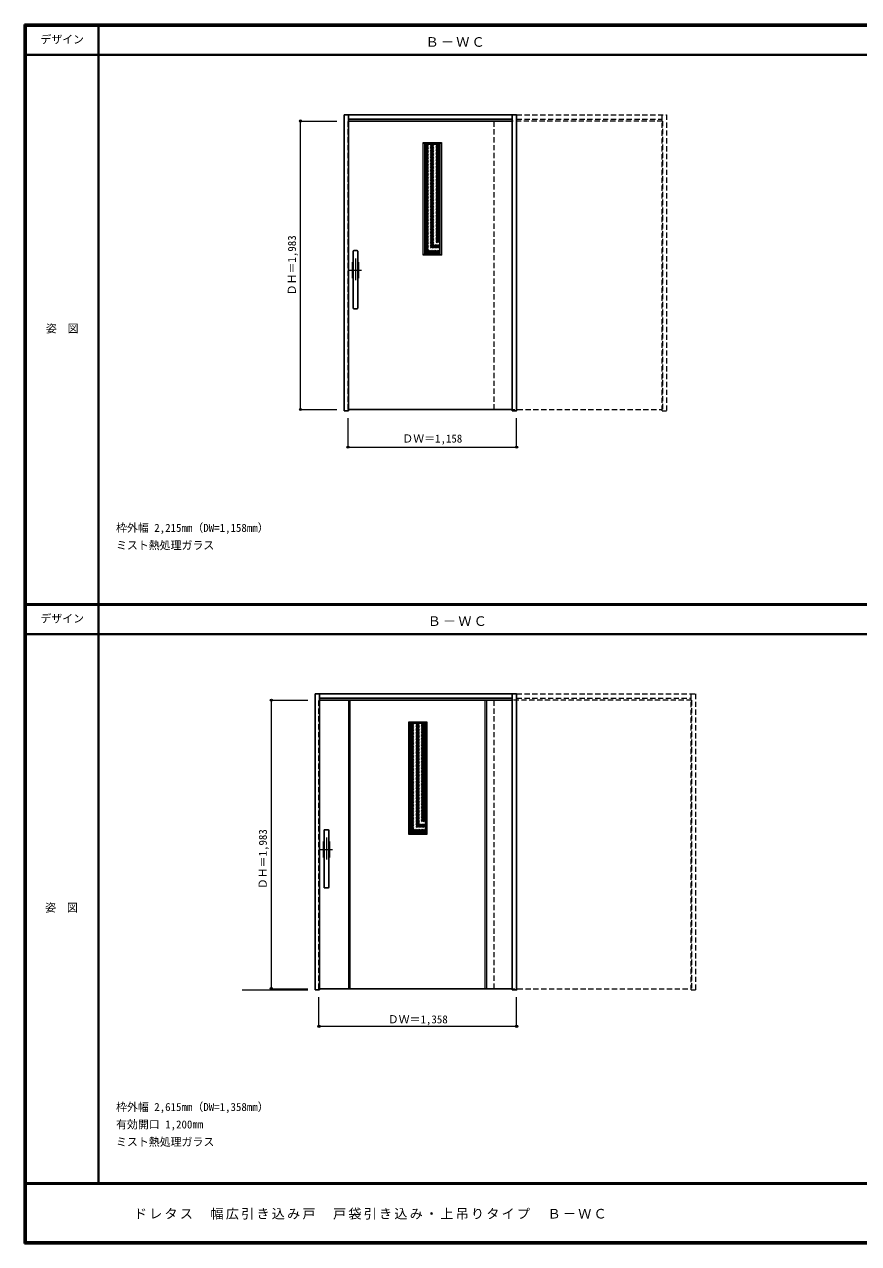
# Model space of a CAD drawing. Units: millimetres, scale not verified. Extents: x -6000 to 5700, y -4307 to 4175.
# Drawn here: x -6000 to -267, y -4205 to 4175 of the extents above; entities that cross this region are included whole.
import ezdxf
from ezdxf.enums import TextEntityAlignment as Align

# ---------------------------------------------------------------- set-up
doc = ezdxf.new("R2010")
doc.units = ezdxf.units.MM
doc.header["$LTSCALE"] = 30
doc.header["$PDMODE"] = 32
doc.header["$PDSIZE"] = 15
doc.linetypes.add('CHAIN1', pattern=[8, 5, -1, 1, -1])
doc.linetypes.add('DASHED1', pattern=[1.8, 1.2, -0.6])
for name, color, linetype, lineweight in [('0-1_通り芯', 4, 'CHAIN1', 9), ('0-2_扉', 4, 'DASHED1', 9), ('0-3_仕上げ', 7, 'Continuous', 18), ('0-4_枠', 3, 'Continuous', 25), ('0-B_寸法', 4, 'Continuous', 9), ('0-C_ハッチ', 4, 'DASHED1', 9), ('0-D_ﾊﾞｰ引き手', 3, 'Continuous', 25), ('F-1_枠', 6, 'Continuous', 40), ('F-A_文字', 7, 'Continuous', 18)]:
    doc.layers.add(name, color=color, linetype=linetype, lineweight=lineweight)
doc.layers.add('0-A_文字', color=7, linetype='Continuous')
doc.styles.add('ＭＳ ゴシック', font='')
doc.styles.get('ＭＳ ゴシック').set_extended_font_data('MS Gothic')

msp = doc.modelspace()

# ---------------------------------------------------------------- linework, layer by layer
at = {"layer": '0-1_通り芯'}
for p, q in [((-3724.5, 2566.25), (-3724.5, 2404.25)), ((-3765.5, 2485.25), (-3683.5, 2485.25)), ((-3924.5, -1414.25), (-3924.5, -1576.25)), ((-3965.5, -1495.25), (-3883.5, -1495.25))]:
    msp.add_line(p, q, dxfattribs=at)
at = {"layer": '0-2_扉'}
for p, q in [((-3772.5, 3510.75), (-3775.5, 3510.75)), ((-3775.5, 1527.75), (-3775.5, 3510.75)), ((-1614.5, 3510.75), (-2772.5, 3510.75)), ((-2772.5, 1527.75), (-2772.5, 3510.75)), ((-2617.5, 3510.75), (-2617.5, 1527.75)), ((-1614.5, 3510.75), (-1614.5, 1527.75)), ((-3772.5, 1527.75), (-3775.5, 1527.75)), ((-2772.5, 1527.75), (-1614.5, 1527.75)), ((-3972.5, -469.75), (-3975.5, -469.75)), ((-3975.5, -2452.75), (-3975.5, -469.75)), ((-2772.5, -2452.75), (-2772.5, -469.75)), ((-1414.5, -469.75), (-2772.5, -469.75)), ((-2617.5, -469.75), (-2617.5, -2452.75)), ((-1414.5, -469.75), (-1414.5, -2452.75)), ((-3972.5, -2452.75), (-3975.5, -2452.75)), ((-2772.5, -2452.75), (-1414.5, -2452.75))]:
    msp.add_line(p, q, dxfattribs=at)
at = {"layer": '0-2_扉', "color": 3, "linetype": 'Continuous', "lineweight": 25}
for p, q in [((-2647.5, 3510.75), (-3772.5, 3510.75)), ((-3772.5, 1527.75), (-2647.5, 1527.75)), ((-2647.5, -469.75), (-3972.5, -469.75)), ((-3972.5, -2452.75), (-2647.5, -2452.75))]:
    msp.add_line(p, q, dxfattribs=at)
at = {"layer": '0-3_仕上げ'}
for p, q in [((-3259, 3362.75), (-3249, 3352.75)), ((-3259, 3362.75), (-3134, 3362.75)), ((-3134, 3362.75), (-3144, 3352.75)), ((-3134, 3362.75), (-3134, 2587.75)), ((-3249, 2597.75), (-3259, 2587.75)), ((-3144, 2597.75), (-3134, 2587.75)), ((-3770.5, -2452.75), (-3770.5, -469.75)), ((-3760.5, -2452.75), (-3760.5, -469.75)), ((-2832.5, -2452.75), (-2832.5, -469.75)), ((-2822.5, -2452.75), (-2822.5, -469.75)), ((-3359, -617.75), (-3349, -627.75)), ((-3359, -617.75), (-3234, -617.75)), ((-3234, -617.75), (-3244, -627.75)), ((-3234, -617.75), (-3234, -1392.75)), ((-3349, -1382.75), (-3359, -1392.75)), ((-3244, -1382.75), (-3234, -1392.75))]:
    msp.add_line(p, q, dxfattribs=at)
at = {"layer": '0-3_仕上げ', "color": 3, "lineweight": 25}
for p, q in [((-3249, 3352.75), (-3144, 3352.75)), ((-3249, 3352.75), (-3249, 2597.75)), ((-3144, 3352.75), (-3144, 2597.75)), ((-3249, 2597.75), (-3144, 2597.75)), ((-3349, -627.75), (-3244, -627.75)), ((-3349, -627.75), (-3349, -1382.75)), ((-3244, -627.75), (-3244, -1382.75)), ((-3349, -1382.75), (-3244, -1382.75))]:
    msp.add_line(p, q, dxfattribs=at)
at = {"layer": '0-3_仕上げ'}
for points in [[(-3134, 2587.75), (-3259, 2587.75), (-3259, 3362.75)], [(-3234, -1392.75), (-3359, -1392.75), (-3359, -617.75)]]:
    msp.add_lwpolyline(points, dxfattribs=at)
at = {"layer": '0-4_枠'}
for p, q in [((-3802.5, 1519.25), (-3802.5, 3554.25)), ((-3802.5, 3554.25), (-2617.5, 3554.25)), ((-3772.5, 1519.25), (-3772.5, 3554.25)), ((-3772.5, 3524.25), (-2647.5, 3524.25)), ((-2647.5, 1519.25), (-2647.5, 3554.25)), ((-3802.5, 1519.25), (-3772.5, 1519.25)), ((-4002.5, -2461.25), (-4002.5, -426.25)), ((-4002.5, -426.25), (-2617.5, -426.25)), ((-3972.5, -2461.25), (-3972.5, -426.25)), ((-3972.5, -456.25), (-2647.5, -456.25)), ((-2647.5, -2461.25), (-2647.5, -426.25)), ((-4002.5, -2461.25), (-3972.5, -2461.25))]:
    msp.add_line(p, q, dxfattribs=at)
at = {"layer": '0-4_枠', "color": 4, "linetype": 'DASHED1', "lineweight": 9}
for p, q in [((-2617.5, 3554.25), (-1587.5, 3554.25)), ((-2617.5, 3524.25), (-1617.5, 3524.25)), ((-1617.5, 1519.25), (-1617.5, 3554.25)), ((-1587.5, 3554.25), (-1587.5, 1519.25)), ((-1617.5, 1519.25), (-1587.5, 1519.25)), ((-2617.5, -426.25), (-1387.5, -426.25)), ((-2617.5, -456.25), (-1417.5, -456.25)), ((-1417.5, -2461.25), (-1417.5, -426.25)), ((-1387.5, -426.25), (-1387.5, -2461.25)), ((-1417.5, -2461.25), (-1387.5, -2461.25))]:
    msp.add_line(p, q, dxfattribs=at)
at = {"layer": '0-4_枠'}
for points in [[(-2647.5, 1519.25), (-2617.5, 1519.25), (-2617.5, 3554.25)], [(-2647.5, -2461.25), (-2617.5, -2461.25), (-2617.5, -426.25)]]:
    msp.add_lwpolyline(points, dxfattribs=at)
at = {"layer": '0-B_寸法'}
for p, q in [((-4102.5, 3510.75), (-3852.5, 3510.75)), ((-4102.5, 1527.75), (-4102.5, 3510.75)), ((-4102.5, 1527.75), (-3852.5, 1527.75)), ((-3775.5, 1269.25), (-3775.5, 1469.25)), ((-2617.5, 1269.25), (-2617.5, 1469.25)), ((-3775.5, 1269.25), (-2617.5, 1269.25)), ((-4302.5, -469.75), (-4052.5, -469.75)), ((-4302.5, -2452.75), (-4302.5, -469.75)), ((-4502.5, -2461.25), (-4052.5, -2461.25)), ((-4302.5, -2452.75), (-4052.5, -2452.75)), ((-3975.5, -2711.25), (-3975.5, -2511.25)), ((-2617.5, -2711.25), (-2617.5, -2511.25)), ((-3975.5, -2711.25), (-2617.5, -2711.25))]:
    msp.add_line(p, q, dxfattribs=at)
at = {"layer": '0-B_寸法', "color": 7}
for p in [(-4102.5, 3510.75), (-4102.5, 1527.75), (-3775.5, 1269.25), (-2617.5, 1269.25), (-4302.5, -469.75), (-4302.5, -2452.75), (-3975.5, -2711.25), (-2617.5, -2711.25)]:
    msp.add_point(p, dxfattribs=at)
at = {"layer": '0-C_ハッチ'}
for p, q in [((-3249, 3248.75), (-3145, 3352.75)), ((-3249, 3258.65), (-3154.9, 3352.75)), ((-3249, 3268.55), (-3164.8, 3352.75)), ((-3249, 3278.45), (-3174.7, 3352.75)), ((-3249, 3288.35), (-3184.6, 3352.75)), ((-3249, 3298.25), (-3194.5, 3352.75)), ((-3249, 3308.15), (-3204.4, 3352.75)), ((-3249, 3318.05), (-3214.3, 3352.75)), ((-3249, 3327.95), (-3224.2, 3352.75)), ((-3249, 3337.85), (-3234.1, 3352.75)), ((-3249, 3347.74), (-3243.99, 3352.75)), ((-3249, 3238.85), (-3144, 3343.85)), ((-3249, 3228.95), (-3144, 3333.95)), ((-3249, 3219.05), (-3144, 3324.05)), ((-3249, 3209.15), (-3144, 3314.15)), ((-3249, 3199.25), (-3144, 3304.25)), ((-3249, 3189.35), (-3144, 3294.35)), ((-3249, 3179.45), (-3144, 3284.45)), ((-3249, 3169.55), (-3144, 3274.55)), ((-3249, 3159.65), (-3144, 3264.65)), ((-3249, 3149.75), (-3144, 3254.75)), ((-3249, 3139.86), (-3144, 3244.86)), ((-3249, 3129.96), (-3144, 3234.96)), ((-3249, 3120.06), (-3144, 3225.06)), ((-3249, 3110.16), (-3144, 3215.16)), ((-3249, 3100.26), (-3144, 3205.26)), ((-3249, 3090.36), (-3144, 3195.36)), ((-3249, 3080.46), (-3144, 3185.46)), ((-3249, 3070.56), (-3144, 3175.56)), ((-3249, 3060.66), (-3144, 3165.66)), ((-3249, 3050.76), (-3144, 3155.76)), ((-3249, 3040.86), (-3144, 3145.86)), ((-3249, 3030.96), (-3144, 3135.96)), ((-3249, 3021.06), (-3144, 3126.06)), ((-3249, 3011.16), (-3144, 3116.16)), ((-3249, 3001.26), (-3144, 3106.26)), ((-3249, 2991.36), (-3144, 3096.36)), ((-3249, 2981.46), (-3144, 3086.46)), ((-3249, 2971.56), (-3144, 3076.56)), ((-3249, 2961.66), (-3144, 3066.66)), ((-3249, 2951.77), (-3144, 3056.76)), ((-3249, 2941.87), (-3144, 3046.87)), ((-3249, 2931.97), (-3144, 3036.97)), ((-3249, 2922.07), (-3144, 3027.07)), ((-3249, 2912.17), (-3144, 3017.17)), ((-3249, 2902.27), (-3144, 3007.27)), ((-3249, 2892.37), (-3144, 2997.37)), ((-3249, 2882.47), (-3144, 2987.47)), ((-3249, 2872.57), (-3144, 2977.57)), ((-3249, 2862.67), (-3144, 2967.67)), ((-3249, 2852.77), (-3144, 2957.77)), ((-3249, 2842.87), (-3144, 2947.87)), ((-3249, 2832.97), (-3144, 2937.97)), ((-3249, 2823.07), (-3144, 2928.07)), ((-3249, 2813.17), (-3144, 2918.17)), ((-3249, 2803.27), (-3144, 2908.27)), ((-3249, 2793.37), (-3144, 2898.37)), ((-3249, 2783.47), (-3144, 2888.47)), ((-3249, 2773.57), (-3144, 2878.57)), ((-3249, 2763.67), (-3144, 2868.67)), ((-3249, 2753.78), (-3144, 2858.77)), ((-3249, 2743.88), (-3144, 2848.88)), ((-3249, 2733.98), (-3144, 2838.98)), ((-3249, 2724.08), (-3144, 2829.08)), ((-3249, 2714.18), (-3144, 2819.18)), ((-3249, 2704.28), (-3144, 2809.28)), ((-3249, 2694.38), (-3144, 2799.38)), ((-3249, 2684.48), (-3144, 2789.48)), ((-3249, 2674.58), (-3144, 2779.58)), ((-3249, 2664.68), (-3144, 2769.68)), ((-3249, 2654.78), (-3144, 2759.78)), ((-3249, 2644.88), (-3144, 2749.88)), ((-3249, 2634.98), (-3144, 2739.98)), ((-3249, 2625.08), (-3144, 2730.08)), ((-3249, 2615.18), (-3144, 2720.18)), ((-3249, 2605.28), (-3144, 2710.28)), ((-3246.63, 2597.75), (-3144, 2700.38)), ((-3236.73, 2597.75), (-3144, 2690.48)), ((-3226.83, 2597.75), (-3144, 2680.58)), ((-3216.93, 2597.75), (-3144, 2670.68)), ((-3207.04, 2597.75), (-3144, 2660.78)), ((-3197.14, 2597.75), (-3144, 2650.89)), ((-3187.24, 2597.75), (-3144, 2640.99)), ((-3177.34, 2597.75), (-3144, 2631.09)), ((-3167.44, 2597.75), (-3144, 2621.19)), ((-3157.54, 2597.75), (-3144, 2611.29)), ((-3147.64, 2597.75), (-3144, 2601.39)), ((-3349, -731.75), (-3245, -627.75)), ((-3349, -721.85), (-3254.9, -627.75)), ((-3349, -711.95), (-3264.8, -627.75)), ((-3349, -702.05), (-3274.7, -627.75)), ((-3349, -692.15), (-3284.6, -627.75)), ((-3349, -682.25), (-3294.5, -627.75)), ((-3349, -672.35), (-3304.4, -627.75)), ((-3349, -662.45), (-3314.3, -627.75)), ((-3349, -652.55), (-3324.2, -627.75)), ((-3349, -642.65), (-3334.1, -627.75)), ((-3349, -632.76), (-3343.99, -627.75)), ((-3349, -741.65), (-3244, -636.65)), ((-3349, -751.55), (-3244, -646.55)), ((-3349, -761.45), (-3244, -656.45)), ((-3349, -771.35), (-3244, -666.35)), ((-3349, -781.25), (-3244, -676.25)), ((-3349, -791.15), (-3244, -686.15)), ((-3349, -801.05), (-3244, -696.05)), ((-3349, -810.95), (-3244, -705.95)), ((-3349, -820.85), (-3244, -715.85)), ((-3349, -830.75), (-3244, -725.75)), ((-3349, -840.64), (-3244, -735.64)), ((-3349, -850.54), (-3244, -745.54)), ((-3349, -860.44), (-3244, -755.44)), ((-3349, -870.34), (-3244, -765.34)), ((-3349, -880.24), (-3244, -775.24)), ((-3349, -890.14), (-3244, -785.14)), ((-3349, -900.04), (-3244, -795.04)), ((-3349, -909.94), (-3244, -804.94)), ((-3349, -919.84), (-3244, -814.84)), ((-3349, -929.74), (-3244, -824.74)), ((-3349, -939.64), (-3244, -834.64)), ((-3349, -949.54), (-3244, -844.54)), ((-3349, -959.44), (-3244, -854.44)), ((-3349, -969.34), (-3244, -864.34)), ((-3349, -979.24), (-3244, -874.24)), ((-3349, -989.14), (-3244, -884.14)), ((-3349, -999.04), (-3244, -894.04)), ((-3349, -1008.94), (-3244, -903.94)), ((-3349, -1018.84), (-3244, -913.84)), ((-3349, -1028.73), (-3244, -923.74)), ((-3349, -1038.63), (-3244, -933.63)), ((-3349, -1048.53), (-3244, -943.53)), ((-3349, -1058.43), (-3244, -953.43)), ((-3349, -1068.33), (-3244, -963.33)), ((-3349, -1078.23), (-3244, -973.23)), ((-3349, -1088.13), (-3244, -983.13)), ((-3349, -1098.03), (-3244, -993.03)), ((-3349, -1107.93), (-3244, -1002.93)), ((-3349, -1117.83), (-3244, -1012.83)), ((-3349, -1127.73), (-3244, -1022.73)), ((-3349, -1137.63), (-3244, -1032.63)), ((-3349, -1147.53), (-3244, -1042.53)), ((-3349, -1157.43), (-3244, -1052.43)), ((-3349, -1167.33), (-3244, -1062.33)), ((-3349, -1177.23), (-3244, -1072.23)), ((-3349, -1187.13), (-3244, -1082.13)), ((-3349, -1197.03), (-3244, -1092.03)), ((-3349, -1206.93), (-3244, -1101.93)), ((-3349, -1216.83), (-3244, -1111.83)), ((-3349, -1226.72), (-3244, -1121.73)), ((-3349, -1236.62), (-3244, -1131.62)), ((-3349, -1246.52), (-3244, -1141.52)), ((-3349, -1256.42), (-3244, -1151.42)), ((-3349, -1266.32), (-3244, -1161.32)), ((-3349, -1276.22), (-3244, -1171.22)), ((-3349, -1286.12), (-3244, -1181.12)), ((-3349, -1296.02), (-3244, -1191.02)), ((-3349, -1305.92), (-3244, -1200.92)), ((-3349, -1315.82), (-3244, -1210.82)), ((-3349, -1325.72), (-3244, -1220.72)), ((-3349, -1335.62), (-3244, -1230.62)), ((-3349, -1345.52), (-3244, -1240.52)), ((-3349, -1355.42), (-3244, -1250.42)), ((-3349, -1365.32), (-3244, -1260.32)), ((-3349, -1375.22), (-3244, -1270.22)), ((-3346.63, -1382.75), (-3244, -1280.12)), ((-3336.73, -1382.75), (-3244, -1290.02)), ((-3326.83, -1382.75), (-3244, -1299.92)), ((-3316.93, -1382.75), (-3244, -1309.82)), ((-3307.04, -1382.75), (-3244, -1319.72)), ((-3297.14, -1382.75), (-3244, -1329.61)), ((-3287.24, -1382.75), (-3244, -1339.51)), ((-3277.34, -1382.75), (-3244, -1349.41)), ((-3267.44, -1382.75), (-3244, -1359.31)), ((-3257.54, -1382.75), (-3244, -1369.21)), ((-3247.64, -1382.75), (-3244, -1379.11))]:
    msp.add_line(p, q, dxfattribs=at)
at = {"layer": '0-D_ﾊﾞｰ引き手'}
for p, q in [((-3740.5, 2225.25), (-3740.5, 2615.25)), ((-3713.5, 2620.25), (-3735.5, 2620.25)), ((-3708.5, 2225.25), (-3708.5, 2615.25)), ((-3745.5, 2430.25), (-3745.5, 2540.25)), ((-3745.5, 2540.25), (-3740.5, 2540.25)), ((-3708.5, 2540.25), (-3703.5, 2540.25)), ((-3703.5, 2540.25), (-3703.5, 2430.25)), ((-3740.5, 2430.25), (-3745.5, 2430.25)), ((-3703.5, 2430.25), (-3708.5, 2430.25)), ((-3735.5, 2220.25), (-3713.5, 2220.25)), ((-3940.5, -1755.25), (-3940.5, -1365.25)), ((-3913.5, -1360.25), (-3935.5, -1360.25)), ((-3908.5, -1755.25), (-3908.5, -1365.25)), ((-3945.5, -1550.25), (-3945.5, -1440.25)), ((-3945.5, -1440.25), (-3940.5, -1440.25)), ((-3908.5, -1440.25), (-3903.5, -1440.25)), ((-3903.5, -1440.25), (-3903.5, -1550.25)), ((-3940.5, -1550.25), (-3945.5, -1550.25)), ((-3903.5, -1550.25), (-3908.5, -1550.25)), ((-3935.5, -1760.25), (-3913.5, -1760.25))]:
    msp.add_line(p, q, dxfattribs=at)
for centre, start, end in [((-3735.5, 2615.25), 90, 180), ((-3713.5, 2615.25), 0, 90), ((-3735.5, 2225.25), 180, 270), ((-3713.5, 2225.25), 270, 0), ((-3935.5, -1365.25), 90, 180), ((-3913.5, -1365.25), 0, 90), ((-3935.5, -1755.25), 180, 270), ((-3913.5, -1755.25), 270, 0)]:
    msp.add_arc(centre, 5, start, end, dxfattribs=at)
at = {"layer": 'F-1_枠'}
for p, q in [((-6000, 4175), (5700, 4175)), ((-6000, 4175), (-6000, -4205)), ((-6000, 4170), (5700, 4170)), ((-6000, 4165), (5700, 4165)), ((-5995, 4175), (-5995, -4205)), ((-5990, 4175), (-5990, -4205)), ((-5490, 4175), (-5490, -3790)), ((-6000, 3965), (5700, 3965)), ((-5990, 190.5), (5690, 190.5)), ((-5990, 187.5), (5690, 187.5)), ((-5990, 184.5), (5690, 184.5)), ((-5990, -15.5), (5690, -15.5)), ((5700, -3790), (-6000, -3790)), ((5700, -3795), (-6000, -3795)), ((5700, -4195), (-6000, -4195)), ((5700, -4200), (-6000, -4200)), ((5700, -4205), (-6000, -4205))]:
    msp.add_line(p, q, dxfattribs=at)

# ---------------------------------------------------------------- texts
at = {"layer": '0-A_文字', "style": 'ＭＳ ゴシック'}
for s, p in [('枠外幅 2,215mm（DW=1,158mm）', (-5370, 670.5)), ('ミスト熱処理ガラス', (-5370, 550.5)), ('枠外幅 2,615mm（DW=1,358mm）', (-5370, -3310)), ('有効開口 1,200㎜', (-5370, -3430)), ('ミスト熱処理ガラス', (-5370, -3550))]:
    msp.add_text(s, height=54.99, dxfattribs=at).set_placement(p, align=Align.BOTTOM_LEFT)
at = {"layer": '0-A_文字', "char_height": 65.98, "attachment_point": 7, "style": 'ＭＳ ゴシック'}
for insert in [(-3242.71, 4020), (-3228.28, 39.5)]:
    msp.add_mtext('\\T1.17;Ｂ－ＷＣ', dxfattribs=dict(at, insert=insert))
at = {"layer": '0-B_寸法', "color": 7, "style": 'ＭＳ ゴシック'}
for p in [(-4117.5, 2313), (-4317.5, -1768.75)]:
    msp.add_text('ＤＨ＝1,983', height=54.99, rotation=90, dxfattribs=at).set_placement(p, align=Align.BOTTOM_LEFT)
for s, p in [('ＤＷ＝1,158', (-3402.75, 1284.25)), ('ＤＷ＝1,358', (-3502.75, -2707.5))]:
    msp.add_text(s, height=54.99, dxfattribs=at).set_placement(p, align=Align.BOTTOM_LEFT)
at = {"layer": 'F-A_文字', "style": 'ＭＳ ゴシック'}
for s, p in [('デザイン', (-5890, 4027.5)), ('姿\u3000図', (-5852.5, 2040.25)), ('デザイン', (-5890, 47)), ('姿\u3000図', (-5857.5, -1940.25))]:
    msp.add_text(s, height=54.99, dxfattribs=at).set_placement(p, align=Align.BOTTOM_LEFT)
at = {"layer": 'F-A_文字', "insert": (-5247.55, -4040), "char_height": 65.98, "attachment_point": 7, "style": 'ＭＳ ゴシック'}
msp.add_mtext('\\T1.17;ドレタス\u3000幅広引き込み戸\u3000戸袋引き込み・上吊りタイプ\u3000Ｂ－ＷＣ', dxfattribs=at)

doc.saveas('drawing.dxf')
